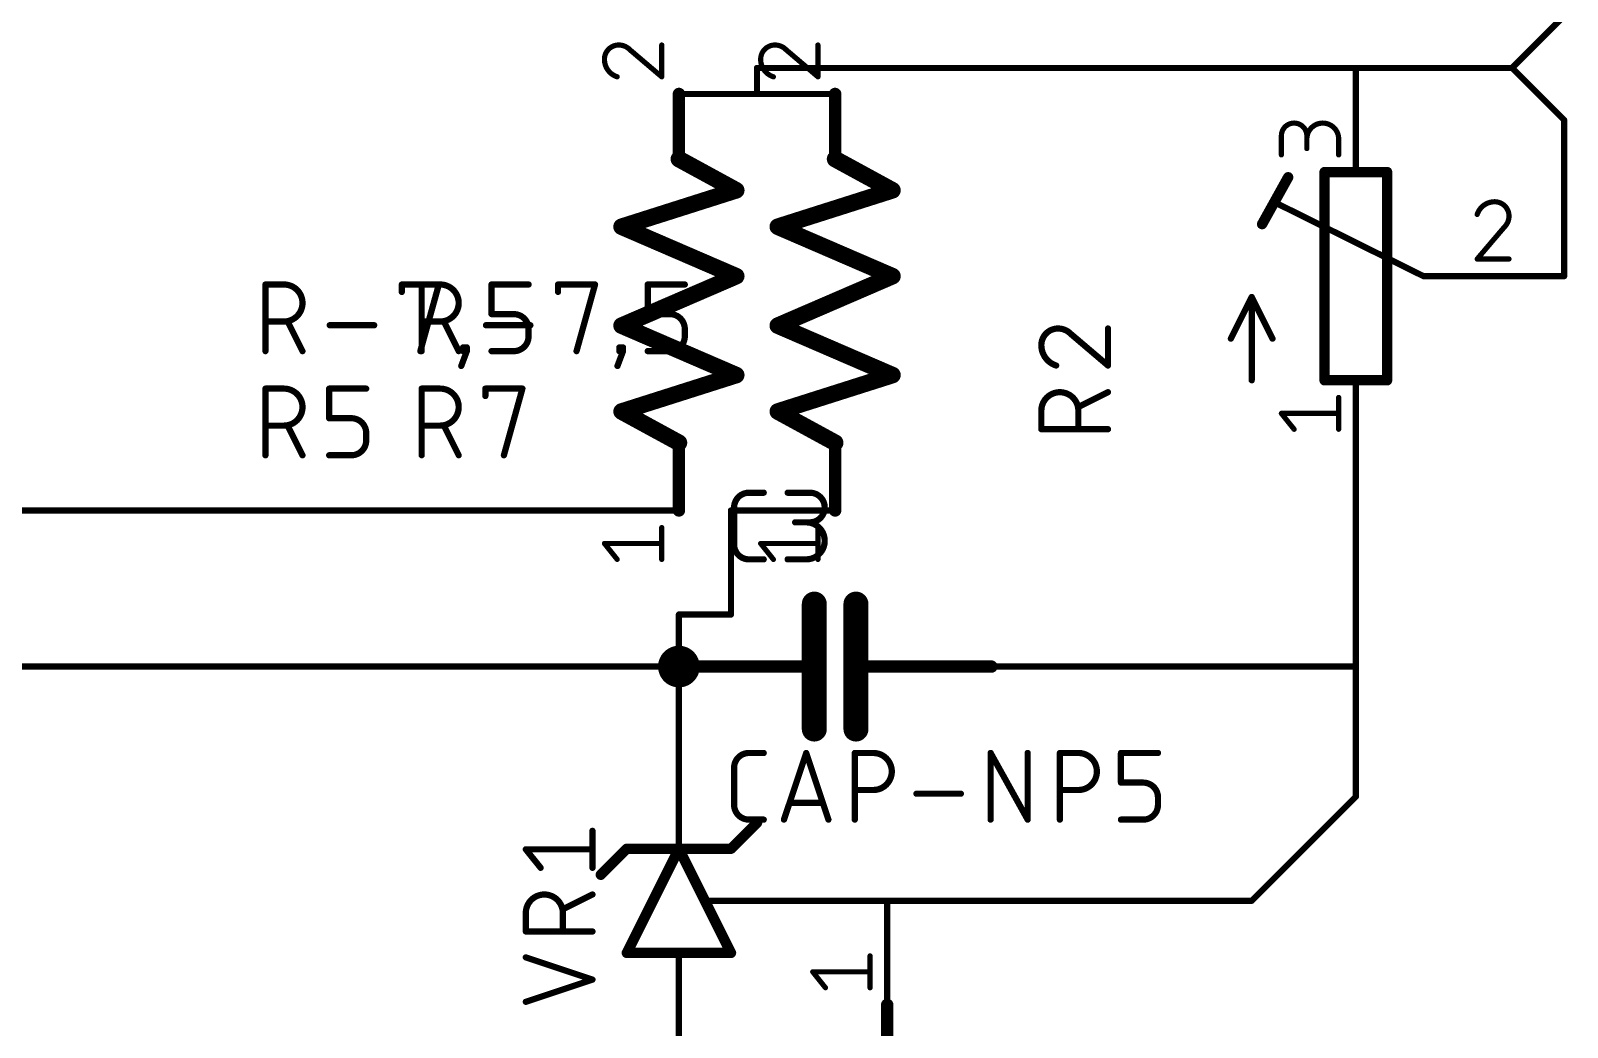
# Model space of a CAD drawing. Extents: x -177 to 163, y -159 to 163.
# Drawn here: x -70.42 to -32.94, y -38.01 to -13.7 of the extents above; entities that cross this region are included whole.
import ezdxf

# ---------------------------------------------------------------- set-up
doc = ezdxf.new("R2010")
doc.units = 0
for name, color, linetype in [('91', 122, 'CONTINUOUS'), ('94', 12, 'CONTINUOUS'), ('95', 251, 'CONTINUOUS'), ('96', 251, 'CONTINUOUS')]:
    doc.layers.add(name, color=color, linetype=linetype)

msp = doc.modelspace()

# ---------------------------------------------------------------- linework, layer by layer
at = {"layer": '91', "const_width": 0.1524}
for points in [[(-34.29, -14.605), (-33.02, -13.335)], [(-52.705, -15.24), (-52.705, -14.605)], [(-52.705, -14.605), (-38.1, -14.605)], [(-38.1, -14.605), (-34.29, -14.605)], [(-34.29, -14.605), (-33.02, -15.875)], [(-54.61, -15.24), (-52.705, -15.24)], [(-50.8, -15.24), (-52.705, -15.24)], [(-33.02, -15.875), (-33.02, -19.685)], [(-38.1, -29.21), (-38.1, -24.765)], [(-76.835, -25.4), (-54.61, -25.4)], [(-50.8, -25.4), (-53.34, -25.4)], [(-53.34, -25.4), (-53.34, -27.94)], [(-53.34, -27.94), (-54.61, -27.94)], [(-54.61, -27.94), (-54.61, -29.21)], [(-76.835, -29.21), (-54.61, -29.21)], [(-54.61, -29.21), (-54.61, -29.845)], [(-46.99, -29.21), (-38.1, -29.21)], [(-38.1, -32.385), (-38.1, -29.21)], [(-40.64, -34.925), (-38.1, -32.385)], [(-49.53, -37.465), (-49.53, -34.925)], [(-49.53, -34.925), (-40.64, -34.925)]]:
    msp.add_lwpolyline(points, dxfattribs=at)
at = {"layer": '91'}
for points, const_width in [([(-52.6669, -14.605, 1), (-52.7431, -14.605)], 0.0762), ([(-52.705, -14.5669, 1), (-52.705, -14.6431)], 0.0762), ([(-38.1, -14.5669, 1), (-38.1, -14.6431)], 0.0762), ([(-38.1, -14.6431, 1), (-38.1, -14.5669)], 0.0762), ([(-34.2631, -14.5781, 1), (-34.3169, -14.6319)], 0.0762), ([(-34.3169, -14.5781, 1), (-34.2631, -14.6319)], 0.0762), ([(-34.29, -14.6431, 1), (-34.29, -14.5669)], 0.0762), ([(-54.61, -15.2019, 1), (-54.61, -15.2781)], 0.0762), ([(-52.705, -15.2019, 1), (-52.705, -15.2781)], 0.0762), ([(-52.7431, -15.24, 1), (-52.6669, -15.24)], 0.0762), ([(-52.705, -15.2781, 1), (-52.705, -15.2019)], 0.0762), ([(-50.8, -15.2781, 1), (-50.8, -15.2019)], 0.0762), ([(-32.9819, -15.875, 1), (-33.0581, -15.875)], 0.0762), ([(-33.0469, -15.9019, 1), (-32.9931, -15.8481)], 0.0762), ([(-33.0581, -19.685, 1), (-32.9819, -19.685)], 0.0762), ([(-38.0619, -24.765, 1), (-38.1381, -24.765)], 0.0762), ([(-54.61, -25.4381, 1), (-54.61, -25.3619)], 0.0762), ([(-53.34, -25.3619, 1), (-53.34, -25.4381)], 0.0762), ([(-53.3019, -25.4, 1), (-53.3781, -25.4)], 0.0762), ([(-50.8, -25.4381, 1), (-50.8, -25.3619)], 0.0762), ([(-54.61, -27.9019, 1), (-54.61, -27.9781)], 0.0762), ([(-54.5719, -27.94, 1), (-54.6481, -27.94)], 0.0762), ([(-53.3781, -27.94, 1), (-53.3019, -27.94)], 0.0762), ([(-53.34, -27.9781, 1), (-53.34, -27.9019)], 0.0762), ([(-54.61, -29.464, 1), (-54.61, -28.956, 1), (-54.61, -29.464)], 0.508), ([(-54.5719, -29.21, 1), (-54.6481, -29.21)], 0.0762), ([(-54.6481, -29.21, 1), (-54.5719, -29.21)], 0.0762), ([(-54.61, -29.2481, 1), (-54.61, -29.1719)], 0.0762), ([(-46.99, -29.1719, 1), (-46.99, -29.2481)], 0.0762), ([(-38.0619, -29.21, 1), (-38.1381, -29.21)], 0.0762), ([(-38.1381, -29.21, 1), (-38.0619, -29.21)], 0.0762), ([(-38.1, -29.2481, 1), (-38.1, -29.1719)], 0.0762), ([(-54.6481, -29.845, 1), (-54.5719, -29.845)], 0.0762), ([(-38.1381, -32.385, 1), (-38.0619, -32.385)], 0.0762), ([(-38.0731, -32.4119, 1), (-38.1269, -32.3581)], 0.0762), ([(-49.4919, -34.925, 1), (-49.5681, -34.925)], 0.0762), ([(-49.53, -34.8869, 1), (-49.53, -34.9631)], 0.0762), ([(-40.64, -34.9631, 1), (-40.64, -34.8869)], 0.0762), ([(-40.6669, -34.8981, 1), (-40.6131, -34.9519)], 0.0762), ([(-49.5681, -37.465, 1), (-49.4919, -37.465)], 0.0762)]:
    msp.add_lwpolyline(points, format="xyb", dxfattribs=dict(at, const_width=const_width))
at = {"layer": '94'}
for points, const_width in [([(-38.1, -17.145), (-38.1, -14.605)], 0.1524), ([(-38.1, -14.605), (-38.1, -17.145)], 0.1524), ([(-54.61, -15.24), (-54.61, -16.8275)], 0.3048), ([(-50.8, -15.24), (-50.8, -16.8275)], 0.3048), ([(-54.61, -16.8275), (-53.213, -17.5895)], 0.4064), ([(-50.8, -16.8275), (-49.403, -17.5895)], 0.4064), ([(-40.386, -18.415), (-39.751, -17.272)], 0.254), ([(-38.862, -17.145), (-38.862, -22.225)], 0.254), ([(-38.1, -17.145), (-38.862, -17.145)], 0.254), ([(-37.338, -17.145), (-38.1, -17.145)], 0.254), ([(-37.338, -22.225), (-37.338, -17.145)], 0.254), ([(-53.213, -17.5895), (-56.007, -18.4785)], 0.4064), ([(-49.403, -17.5895), (-52.197, -18.4785)], 0.4064), ([(-36.449, -19.685), (-39.9796, -17.9324)], 0.1524), ([(-56.007, -18.4785), (-53.213, -19.685)], 0.4064), ([(-52.197, -18.4785), (-49.403, -19.685)], 0.4064), ([(-53.213, -19.685), (-56.007, -20.8915)], 0.4064), ([(-49.403, -19.685), (-52.197, -20.8915)], 0.4064), ([(-35.56, -19.685), (-36.449, -19.685)], 0.1524), ([(-33.02, -19.685), (-35.56, -19.685)], 0.1524), ([(-40.64, -20.193), (-41.148, -21.209)], 0.1524), ([(-40.64, -22.225), (-40.64, -20.193)], 0.1524), ([(-40.64, -20.193), (-40.132, -21.209)], 0.1524), ([(-56.007, -20.8915), (-53.213, -22.098)], 0.4064), ([(-52.197, -20.8915), (-49.403, -22.098)], 0.4064), ([(-53.213, -22.098), (-56.007, -22.987)], 0.4064), ([(-49.403, -22.098), (-52.197, -22.987)], 0.4064), ([(-38.862, -22.225), (-37.338, -22.225)], 0.254), ([(-38.1, -24.765), (-38.1, -22.225)], 0.1524), ([(-56.007, -22.987), (-54.61, -23.749)], 0.4064), ([(-52.197, -22.987), (-50.8, -23.749)], 0.4064), ([(-54.61, -25.4), (-54.61, -23.8125)], 0.3048), ([(-54.61, -23.749), (-54.61, -23.8125)], 0.1524), ([(-50.8, -25.4), (-50.8, -23.8125)], 0.3048), ([(-50.8, -23.749), (-50.8, -23.8125)], 0.1524), ([(-51.308, -27.686), (-51.308, -29.21)], 0.6096), ([(-50.292, -27.686), (-50.292, -29.21)], 0.6096), ([(-52.097, -29.21), (-54.61, -29.21)], 0.3048), ([(-54.61, -29.21), (-52.07, -29.21)], 0.1524), ([(-52.07, -29.21), (-52.097, -29.21)], 0.3048), ([(-52.097, -29.21), (-51.3287, -29.21)], 0.3048), ([(-52.07, -29.21), (-51.3287, -29.21)], 0.1524), ([(-51.308, -29.21), (-51.308, -30.734)], 0.6096), ([(-51.3287, -29.21), (-51.308, -29.21)], 0.1524), ([(-50.292, -29.21), (-50.292, -30.734)], 0.6096), ([(-49.4764, -29.21), (-50.2685, -29.21)], 0.3048), ([(-50.292, -29.21), (-50.2685, -29.21)], 0.1524), ([(-50.2685, -29.21), (-49.53, -29.21)], 0.1524), ([(-49.53, -29.21), (-49.4764, -29.21)], 0.3048), ([(-49.4764, -29.21), (-46.99, -29.21)], 0.3048), ([(-46.99, -29.21), (-49.53, -29.21)], 0.1524), ([(-54.61, -29.845), (-54.61, -32.385)], 0.1524), ([(-54.61, -33.655), (-54.61, -32.385)], 0.1524), ([(-53.34, -33.655), (-52.705, -33.02)], 0.254), ([(-55.88, -33.655), (-56.515, -34.29)], 0.254), ([(-55.88, -36.195), (-54.61, -33.655)], 0.254), ([(-54.61, -33.655), (-55.88, -33.655)], 0.254), ([(-54.61, -33.655), (-53.975, -34.925)], 0.254), ([(-53.34, -33.655), (-54.61, -33.655)], 0.254), ([(-53.975, -34.925), (-53.34, -36.195)], 0.254), ([(-52.07, -34.925), (-53.975, -34.925)], 0.1524), ([(-49.53, -34.925), (-52.07, -34.925)], 0.1524), ([(-54.61, -36.195), (-55.88, -36.195)], 0.254), ([(-53.34, -36.195), (-54.61, -36.195)], 0.254), ([(-54.61, -37.465), (-54.61, -36.195)], 0.1524), ([(-54.61, -40.005), (-54.61, -37.465)], 0.1524), ([(-49.53, -37.465), (-49.53, -39.0525)], 0.3048)]:
    msp.add_lwpolyline(points, dxfattribs=dict(at, const_width=const_width))
for points, const_width in [([(-38.0619, -14.605, 1), (-38.1381, -14.605)], 0.0762), ([(-38.0619, -14.605, 1), (-38.1381, -14.605)], 0.0762), ([(-54.5338, -15.24, 1), (-54.6862, -15.24)], 0.1524), ([(-50.7238, -15.24, 1), (-50.8762, -15.24)], 0.1524), ([(-54.5613, -16.7383, 1), (-54.6587, -16.9167)], 0.2032), ([(-54.6862, -16.8275, 1), (-54.5338, -16.8275)], 0.1524), ([(-50.7513, -16.7383, 1), (-50.8487, -16.9167)], 0.2032), ([(-50.8762, -16.8275, 1), (-50.7238, -16.8275)], 0.1524), ([(-39.6955, -17.3028, 1), (-39.8065, -17.2412)], 0.127), ([(-38.7985, -17.145, 1), (-38.9255, -17.145)], 0.127), ([(-38.862, -17.0815, 1), (-38.862, -17.2085)], 0.127), ([(-38.1, -17.0815, 1), (-38.1, -17.2085)], 0.127), ([(-38.1381, -17.145, 1), (-38.0619, -17.145)], 0.0762), ([(-38.1381, -17.145, 1), (-38.0619, -17.145)], 0.0762), ([(-38.1, -17.2085, 1), (-38.1, -17.0815)], 0.127), ([(-37.2745, -17.145, 1), (-37.4015, -17.145)], 0.127), ([(-37.338, -17.2085, 1), (-37.338, -17.0815)], 0.127), ([(-53.2617, -17.6787, 1), (-53.1643, -17.5003)], 0.2032), ([(-53.1822, -17.6863, 1), (-53.2438, -17.4927)], 0.2032), ([(-49.4517, -17.6787, 1), (-49.3543, -17.5003)], 0.2032), ([(-49.3722, -17.6863, 1), (-49.4338, -17.4927)], 0.2032), ([(-39.9627, -17.8983, 1), (-39.9965, -17.9665)], 0.0762), ([(-55.9667, -18.3852, 1), (-56.0473, -18.5718)], 0.2032), ([(-56.0378, -18.3817, 1), (-55.9762, -18.5753)], 0.2032), ([(-52.1567, -18.3852, 1), (-52.2373, -18.5718)], 0.2032), ([(-52.2278, -18.3817, 1), (-52.1662, -18.5753)], 0.2032), ([(-40.4415, -18.3842, 1), (-40.3305, -18.4458)], 0.127), ([(-53.1727, -19.7783, 1), (-53.2533, -19.5917)], 0.2032), ([(-49.3627, -19.7783, 1), (-49.4433, -19.5917)], 0.2032), ([(-53.2533, -19.7783, 1), (-53.1727, -19.5917)], 0.2032), ([(-49.4433, -19.7783, 1), (-49.3627, -19.5917)], 0.2032), ([(-36.449, -19.6469, 1), (-36.449, -19.7231)], 0.0762), ([(-36.4659, -19.7191, 1), (-36.4321, -19.6509)], 0.0762), ([(-35.56, -19.6469, 1), (-35.56, -19.7231)], 0.0762), ([(-35.56, -19.7231, 1), (-35.56, -19.6469)], 0.0762), ([(-33.02, -19.7231, 1), (-33.02, -19.6469)], 0.0762), ([(-40.6019, -20.193, 1), (-40.6781, -20.193)], 0.0762), ([(-40.6059, -20.176, 1), (-40.6741, -20.21)], 0.0762), ([(-40.6059, -20.21, 1), (-40.6741, -20.176)], 0.0762), ([(-55.9667, -20.7982, 1), (-56.0473, -20.9848)], 0.2032), ([(-56.0473, -20.7982, 1), (-55.9667, -20.9848)], 0.2032), ([(-52.1567, -20.7982, 1), (-52.2373, -20.9848)], 0.2032), ([(-52.2373, -20.7982, 1), (-52.1567, -20.9848)], 0.2032), ([(-41.1821, -21.192, 1), (-41.1139, -21.226)], 0.0762), ([(-40.1661, -21.226, 1), (-40.0979, -21.192)], 0.0762), ([(-53.2533, -22.1913, 1), (-53.1727, -22.0047)], 0.2032), ([(-53.1822, -22.1948, 1), (-53.2438, -22.0012)], 0.2032), ([(-49.4433, -22.1913, 1), (-49.3627, -22.0047)], 0.2032), ([(-49.3722, -22.1948, 1), (-49.4338, -22.0012)], 0.2032), ([(-38.862, -22.1615, 1), (-38.862, -22.2885)], 0.127), ([(-37.338, -22.2885, 1), (-37.338, -22.1615)], 0.127), ([(-40.6781, -22.225, 1), (-40.6019, -22.225)], 0.0762), ([(-38.9255, -22.225, 1), (-38.7985, -22.225)], 0.127), ([(-38.0619, -22.225, 1), (-38.1381, -22.225)], 0.0762), ([(-37.4015, -22.225, 1), (-37.2745, -22.225)], 0.127), ([(-55.9583, -22.8978, 1), (-56.0557, -23.0762)], 0.2032), ([(-56.0378, -22.8902, 1), (-55.9762, -23.0838)], 0.2032), ([(-52.1483, -22.8978, 1), (-52.2457, -23.0762)], 0.2032), ([(-52.2278, -22.8902, 1), (-52.1662, -23.0838)], 0.2032), ([(-54.6587, -23.8382, 1), (-54.5613, -23.6598)], 0.2032), ([(-50.8487, -23.8382, 1), (-50.7513, -23.6598)], 0.2032), ([(-54.5338, -23.8125, 1), (-54.6862, -23.8125)], 0.1524), ([(-54.5719, -23.749, 1), (-54.6481, -23.749)], 0.0762), ([(-54.6481, -23.8125, 1), (-54.5719, -23.8125)], 0.0762), ([(-50.7238, -23.8125, 1), (-50.8762, -23.8125)], 0.1524), ([(-50.7619, -23.749, 1), (-50.8381, -23.749)], 0.0762), ([(-50.8381, -23.8125, 1), (-50.7619, -23.8125)], 0.0762), ([(-38.1381, -24.765, 1), (-38.0619, -24.765)], 0.0762), ([(-54.6862, -25.4, 1), (-54.5338, -25.4)], 0.1524), ([(-50.8762, -25.4, 1), (-50.7238, -25.4)], 0.1524), ([(-51.1556, -27.686, 1), (-51.4604, -27.686)], 0.3048), ([(-50.1396, -27.686, 1), (-50.4444, -27.686)], 0.3048), ([(-54.61, -29.1338, 1), (-54.61, -29.2862)], 0.1524), ([(-54.61, -29.1719, 1), (-54.61, -29.2481)], 0.0762), ([(-52.097, -29.1338, 1), (-52.097, -29.2862)], 0.1524), ([(-52.097, -29.1338, 1), (-52.097, -29.2862)], 0.1524), ([(-52.097, -29.2862, 1), (-52.097, -29.1338)], 0.1524), ([(-52.07, -29.2862, 1), (-52.07, -29.1338)], 0.1524), ([(-52.07, -29.1719, 1), (-52.07, -29.2481)], 0.0762), ([(-52.07, -29.2481, 1), (-52.07, -29.1719)], 0.0762), ([(-51.1556, -29.21, 1), (-51.4604, -29.21)], 0.3048), ([(-51.4604, -29.21, 1), (-51.1556, -29.21)], 0.3048), ([(-51.3287, -29.2862, 1), (-51.3287, -29.1338)], 0.1524), ([(-51.3287, -29.1719, 1), (-51.3287, -29.2481)], 0.0762), ([(-51.3287, -29.2481, 1), (-51.3287, -29.1719)], 0.0762), ([(-51.308, -29.2481, 1), (-51.308, -29.1719)], 0.0762), ([(-50.1396, -29.21, 1), (-50.4444, -29.21)], 0.3048), ([(-50.4444, -29.21, 1), (-50.1396, -29.21)], 0.3048), ([(-50.2685, -29.1338, 1), (-50.2685, -29.2862)], 0.1524), ([(-50.292, -29.1719, 1), (-50.292, -29.2481)], 0.0762), ([(-50.2685, -29.1719, 1), (-50.2685, -29.2481)], 0.0762), ([(-50.2685, -29.2481, 1), (-50.2685, -29.1719)], 0.0762), ([(-49.53, -29.1338, 1), (-49.53, -29.2862)], 0.1524), ([(-49.4764, -29.1338, 1), (-49.4764, -29.2862)], 0.1524), ([(-49.53, -29.1719, 1), (-49.53, -29.2481)], 0.0762), ([(-49.53, -29.2481, 1), (-49.53, -29.1719)], 0.0762), ([(-49.4764, -29.2862, 1), (-49.4764, -29.1338)], 0.1524), ([(-49.4764, -29.2862, 1), (-49.4764, -29.1338)], 0.1524), ([(-46.99, -29.2862, 1), (-46.99, -29.1338)], 0.1524), ([(-46.99, -29.2481, 1), (-46.99, -29.1719)], 0.0762), ([(-54.5719, -29.845, 1), (-54.6481, -29.845)], 0.0762), ([(-51.4604, -30.734, 1), (-51.1556, -30.734)], 0.3048), ([(-50.4444, -30.734, 1), (-50.1396, -30.734)], 0.3048), ([(-54.5719, -32.385, 1), (-54.6481, -32.385)], 0.0762), ([(-54.6481, -32.385, 1), (-54.5719, -32.385)], 0.0762), ([(-52.6601, -33.0649, 1), (-52.7499, -32.9751)], 0.127), ([(-55.88, -33.5915, 1), (-55.88, -33.7185)], 0.127), ([(-55.8351, -33.6999, 1), (-55.9249, -33.6101)], 0.127), ([(-54.5532, -33.6266, 1), (-54.6668, -33.6834)], 0.127), ([(-54.61, -33.5915, 1), (-54.61, -33.7185)], 0.127), ([(-54.5532, -33.6834, 1), (-54.6668, -33.6266)], 0.127), ([(-54.6481, -33.655, 1), (-54.5719, -33.655)], 0.0762), ([(-54.61, -33.7185, 1), (-54.61, -33.5915)], 0.127), ([(-53.3849, -33.6101, 1), (-53.2951, -33.6999)], 0.127), ([(-53.34, -33.7185, 1), (-53.34, -33.5915)], 0.127), ([(-56.5599, -34.2451, 1), (-56.4701, -34.3349)], 0.127), ([(-53.9182, -34.8966, 1), (-54.0318, -34.9534)], 0.127), ([(-54.0318, -34.9534, 1), (-53.9182, -34.8966)], 0.127), ([(-53.975, -34.8869, 1), (-53.975, -34.9631)], 0.0762), ([(-52.07, -34.8869, 1), (-52.07, -34.9631)], 0.0762), ([(-52.07, -34.9631, 1), (-52.07, -34.8869)], 0.0762), ([(-49.53, -34.9631, 1), (-49.53, -34.8869)], 0.0762), ([(-55.88, -36.1315, 1), (-55.88, -36.2585)], 0.127), ([(-55.9368, -36.1666, 1), (-55.8232, -36.2234)], 0.127), ([(-54.61, -36.1315, 1), (-54.61, -36.2585)], 0.127), ([(-54.5719, -36.195, 1), (-54.6481, -36.195)], 0.0762), ([(-54.61, -36.2585, 1), (-54.61, -36.1315)], 0.127), ([(-53.3968, -36.2234, 1), (-53.2832, -36.1666)], 0.127), ([(-53.34, -36.2585, 1), (-53.34, -36.1315)], 0.127), ([(-54.5719, -37.465, 1), (-54.6481, -37.465)], 0.0762), ([(-54.6481, -37.465, 1), (-54.5719, -37.465)], 0.0762), ([(-49.4538, -37.465, 1), (-49.6062, -37.465)], 0.1524)]:
    msp.add_lwpolyline(points, format="xyb", dxfattribs=dict(at, const_width=const_width))
at = {"layer": '95'}
for points, const_width in [([(-56.0769, -14.0448, 0.4142), (-56.4261, -14.394)], 0.127), ([(-56.0768, -14.013, 1), (-56.0769, -14.0765)], 0.0635), ([(-55.8052, -14.1612, 0.2053), (-56.0769, -14.0448)], 0.127), ([(-56.0769, -14.0765, 1), (-56.0769, -14.013)], 0.0635), ([(-55.7846, -14.137, 1), (-55.8258, -14.1854)], 0.0635), ([(-55.8282, -14.1831, 1), (-55.7822, -14.1393)], 0.0635), ([(-54.9973, -14.0448, 1), (-55.0609, -14.0448)], 0.0635), ([(-52.2669, -14.0448, 0.4142), (-52.6161, -14.394)], 0.127), ([(-52.2668, -14.013, 1), (-52.2669, -14.0765)], 0.0635), ([(-51.9952, -14.1612, 0.2053), (-52.2669, -14.0448)], 0.127), ([(-52.2669, -14.0765, 1), (-52.2669, -14.013)], 0.0635), ([(-51.9746, -14.137, 1), (-52.0158, -14.1854)], 0.0635), ([(-52.0182, -14.1831, 1), (-51.9722, -14.1393)], 0.0635), ([(-51.1874, -14.0448, 1), (-51.2509, -14.0448)], 0.0635), ([(-56.4579, -14.394, 1), (-56.3944, -14.394)], 0.0635), ([(-56.4261, -14.394, 0.3252), (-56.1157, -14.8209)], 0.127), ([(-56.3944, -14.394, 1), (-56.4578, -14.394)], 0.0635), ([(-52.6479, -14.394, 1), (-52.5844, -14.394)], 0.0635), ([(-52.6161, -14.394, 0.3252), (-52.3057, -14.8209)], 0.127), ([(-52.5844, -14.394, 1), (-52.6478, -14.394)], 0.0635), ([(-56.1254, -14.8511, 1), (-56.1059, -14.7907)], 0.0635), ([(-55.0609, -14.8209, 1), (-54.9973, -14.8209)], 0.0635), ([(-55.0497, -14.8451, 1), (-55.0085, -14.7967)], 0.0635), ([(-52.3154, -14.8511, 1), (-52.2959, -14.7907)], 0.0635), ([(-51.2509, -14.8209, 1), (-51.1874, -14.8209)], 0.0635), ([(-51.2397, -14.8451, 1), (-51.1985, -14.7967)], 0.0635), ([(-39.2952, -16.2602, 1), (-39.9161, -16.2602)], 0.127), ([(-38.5191, -16.3378, 1), (-39.2952, -16.3378)], 0.127), ([(-39.8843, -16.2602, 1), (-39.9479, -16.2602)], 0.0635), ([(-39.9479, -16.2602, 1), (-39.8843, -16.2602)], 0.0635), ([(-39.2635, -16.2602, 1), (-39.327, -16.2602)], 0.0635), ([(-39.327, -16.2602, 1), (-39.2635, -16.2602)], 0.0635), ([(-39.327, -16.3378, 1), (-39.2635, -16.3378)], 0.0635), ([(-38.4873, -16.3378, 1), (-38.5509, -16.3378)], 0.0635), ([(-38.5509, -16.3378, 1), (-38.4873, -16.3378)], 0.0635), ([(-39.9479, -16.7259, 1), (-39.8843, -16.7259)], 0.0635), ([(-39.327, -16.5707, 1), (-39.2635, -16.5707)], 0.0635), ([(-38.5509, -16.7259, 1), (-38.4873, -16.7259)], 0.0635), ([(-34.714, -17.8689, 0.3252), (-35.1409, -18.1793)], 0.127), ([(-34.3648, -18.2182, 0.4142), (-34.714, -17.8689)], 0.127), ([(-34.714, -17.8372, 1), (-34.714, -17.9006)], 0.0635), ([(-34.714, -17.9006, 1), (-34.714, -17.8372)], 0.0635), ([(-35.1711, -18.1696, 1), (-35.1107, -18.1891)], 0.0635), ([(-34.4812, -18.4898, 0.2053), (-34.3648, -18.2182)], 0.127), ([(-34.333, -18.2181, 1), (-34.3965, -18.2182)], 0.0635), ([(-34.3965, -18.2182, 1), (-34.333, -18.2182)], 0.0635), ([(-34.5031, -18.4668, 1), (-34.4593, -18.5128)], 0.0635), ([(-34.457, -18.5104, 1), (-34.5054, -18.4692)], 0.0635), ([(-35.1409, -19.2342, 1), (-35.1409, -19.2977)], 0.0635), ([(-35.1651, -19.2453, 1), (-35.1167, -19.2865)], 0.0635), ([(-34.3648, -19.2977, 1), (-34.3648, -19.2342)], 0.0635), ([(-45.3644, -20.9617, 0.4142), (-45.7708, -21.3681)], 0.1524), ([(-45.0483, -21.0972, 0.2053), (-45.3644, -20.9617)], 0.1524), ([(-45.3644, -20.9236, 1), (-45.3644, -20.9998)], 0.0762), ([(-45.3644, -20.9998, 1), (-45.3644, -20.9236)], 0.0762), ([(-44.1071, -20.9617, 1), (-44.1833, -20.9617)], 0.0762), ([(-45.7708, -21.3681, 0.3252), (-45.4096, -21.8648)], 0.1524), ([(-45.7327, -21.3681, 1), (-45.8089, -21.3681)], 0.0762), ([(-45.8089, -21.3681, 1), (-45.7327, -21.3681)], 0.0762), ([(-45.0236, -21.0682, 1), (-45.073, -21.1262)], 0.0762), ([(-45.0759, -21.1235, 1), (-45.0207, -21.0709)], 0.0762), ([(-45.4213, -21.9011, 1), (-45.3978, -21.8286)], 0.0762), ([(-44.1833, -21.8648, 1), (-44.1071, -21.8648)], 0.0762), ([(-44.1699, -21.8939, 1), (-44.1205, -21.8358)], 0.0762), ([(-64.6557, -22.4282, 1), (-64.7319, -22.4282)], 0.0762), ([(-64.6938, -22.3901, 1), (-64.6938, -22.4663)], 0.0762), ([(-64.2422, -23.3313, 1), (-64.2422, -22.4282)], 0.1524), ([(-64.2422, -22.3901, 1), (-64.2422, -22.4663)], 0.0762), ([(-64.2422, -22.4663, 1), (-64.2422, -22.3901)], 0.0762), ([(-63.1017, -22.4282, 1), (-63.1779, -22.4282)], 0.0762), ([(-63.1398, -22.3901, 1), (-63.1398, -22.4663)], 0.0762), ([(-62.2367, -22.4663, 1), (-62.2367, -22.3901)], 0.0762), ([(-60.8457, -22.4282, 1), (-60.9219, -22.4282)], 0.0762), ([(-60.8838, -22.3901, 1), (-60.8838, -22.4663)], 0.0762), ([(-60.4322, -23.3313, 1), (-60.4322, -22.4282)], 0.1524), ([(-60.4322, -22.3901, 1), (-60.4322, -22.4663)], 0.0762), ([(-60.4322, -22.4663, 1), (-60.4322, -22.3901)], 0.0762), ([(-59.2917, -22.4282, 1), (-59.3679, -22.4282)], 0.0762), ([(-59.3298, -22.3901, 1), (-59.3298, -22.4663)], 0.0762), ([(-58.39, -22.4384, 1), (-58.4634, -22.418)], 0.0762), ([(-58.4267, -22.4663, 1), (-58.4267, -22.3901)], 0.0762), ([(-44.8677, -22.9672, 1), (-45.7708, -22.9672)], 0.1524), ([(-44.1282, -22.5498, 1), (-44.1622, -22.4816)], 0.0762), ([(-59.3679, -22.6088, 1), (-59.2917, -22.6088)], 0.0762), ([(-44.8847, -22.8429, 1), (-44.8506, -22.911)], 0.0762), ([(-38.4873, -22.6441, 1), (-38.5509, -22.6441)], 0.0635), ([(-63.1398, -23.1126, 1), (-63.1398, -23.1888)], 0.0762), ([(-63.1779, -23.1507, 1), (-63.1017, -23.1507)], 0.0762), ([(-62.2367, -23.5119, 0.4142), (-62.598, -23.1507)], 0.1524), ([(-62.598, -23.1126, 1), (-62.598, -23.1888)], 0.0762), ([(-62.598, -23.1888, 1), (-62.598, -23.1126)], 0.0762), ([(-45.7327, -22.9672, 1), (-45.8089, -22.9672)], 0.0762), ([(-45.8089, -22.9672, 1), (-45.7327, -22.9672)], 0.0762), ([(-44.8296, -22.9672, 1), (-44.9058, -22.9672)], 0.0762), ([(-44.9058, -22.9672, 1), (-44.8296, -22.9672)], 0.0762), ([(-39.8913, -23.0123, 1), (-39.9409, -23.052)], 0.0635), ([(-39.9161, -23.0004, 1), (-39.9161, -23.0639)], 0.0635), ([(-38.5191, -23.0639, 1), (-38.5191, -23.0004)], 0.0635), ([(-64.6938, -23.2932, 1), (-64.6938, -23.3694)], 0.0762), ([(-64.2422, -23.2932, 1), (-64.2422, -23.3694)], 0.0762), ([(-64.2422, -23.3694, 1), (-64.2422, -23.2932)], 0.0762), ([(-64.1179, -23.3143, 1), (-64.186, -23.3484)], 0.0762), ([(-62.1986, -23.5119, 1), (-62.2748, -23.5119)], 0.0762), ([(-62.2748, -23.5119, 1), (-62.1986, -23.5119)], 0.0762), ([(-60.8838, -23.2932, 1), (-60.8838, -23.3694)], 0.0762), ([(-60.4322, -23.2932, 1), (-60.4322, -23.3694)], 0.0762), ([(-60.4322, -23.3694, 1), (-60.4322, -23.2932)], 0.0762), ([(-60.3079, -23.3143, 1), (-60.376, -23.3484)], 0.0762), ([(-45.7708, -23.3807, 1), (-45.7708, -23.4569)], 0.0762), ([(-45.8089, -23.4188, 1), (-45.7327, -23.4188)], 0.0762), ([(-44.9058, -23.4188, 1), (-44.8296, -23.4188)], 0.0762), ([(-44.1452, -23.4569, 1), (-44.1452, -23.3807)], 0.0762), ([(-39.6304, -23.44, 1), (-39.5809, -23.4004)], 0.0635), ([(-38.5509, -23.4202, 1), (-38.4873, -23.4202)], 0.0635), ([(-63.1398, -24.0157, 1), (-63.1398, -24.0919)], 0.0762), ([(-62.598, -24.0538, 0.4142), (-62.2367, -23.6926)], 0.1524), ([(-62.598, -24.0157, 1), (-62.598, -24.0919)], 0.0762), ([(-62.598, -24.0919, 1), (-62.598, -24.0157)], 0.0762), ([(-62.1986, -23.6926, 1), (-62.2748, -23.6926)], 0.0762), ([(-62.2748, -23.6926, 1), (-62.1986, -23.6926)], 0.0762), ([(-64.7319, -24.0538, 1), (-64.6557, -24.0538)], 0.0762), ([(-63.8248, -24.0708, 1), (-63.7566, -24.0368)], 0.0762), ([(-60.9219, -24.0538, 1), (-60.8457, -24.0538)], 0.0762), ([(-60.0148, -24.0708, 1), (-59.9466, -24.0368)], 0.0762), ([(-58.915, -24.0436, 1), (-58.8416, -24.064)], 0.0762), ([(-52.9026, -24.9682, 0.4142), (-53.2638, -25.3294)], 0.1524), ([(-52.9026, -24.9301, 1), (-52.9026, -25.0063)], 0.0762), ([(-52.9026, -25.0063, 1), (-52.9026, -24.9301)], 0.0762), ([(-52.5413, -25.0063, 1), (-52.5413, -24.9301)], 0.0762), ([(-51.9573, -24.9301, 1), (-51.9573, -25.0063)], 0.0762), ([(-51.4154, -25.6907, 1), (-51.4154, -24.9682)], 0.1524), ([(-51.4154, -24.9301, 1), (-51.4154, -25.0063)], 0.0762), ([(-51.4154, -25.0063, 1), (-51.4154, -24.9301)], 0.0762), ([(-53.2257, -25.3294, 1), (-53.3019, -25.3294)], 0.0762), ([(-53.3019, -25.3294, 1), (-53.2257, -25.3294)], 0.0762), ([(-54.9973, -25.8191, 1), (-55.0609, -25.8191)], 0.0635), ([(-51.7766, -25.6526, 1), (-51.7766, -25.7288)], 0.0762), ([(-51.5057, -26.5938, 1), (-51.5057, -25.6907)], 0.1524), ([(-51.5057, -25.6526, 1), (-51.5057, -25.7288)], 0.0762), ([(-51.4154, -25.6526, 1), (-51.4154, -25.7288)], 0.0762), ([(-51.4154, -25.7288, 1), (-51.4154, -25.6526)], 0.0762), ([(-51.1874, -25.8191, 1), (-51.2509, -25.8191)], 0.0635), ([(-56.4013, -26.1873, 1), (-56.4509, -26.227)], 0.0635), ([(-56.4261, -26.1754, 1), (-56.4261, -26.2389)], 0.0635), ([(-55.0291, -26.2389, 1), (-55.0291, -26.1754)], 0.0635), ([(-53.2638, -26.2326, 0.4142), (-52.9026, -26.5938)], 0.1524), ([(-53.2257, -26.2326, 1), (-53.3019, -26.2326)], 0.0762), ([(-53.3019, -26.2326, 1), (-53.2257, -26.2326)], 0.0762), ([(-52.5913, -26.1873, 1), (-52.6409, -26.227)], 0.0635), ([(-52.6161, -26.1754, 1), (-52.6161, -26.2389)], 0.0635), ([(-51.2191, -26.2389, 1), (-51.2191, -26.1754)], 0.0635), ([(-56.1404, -26.615, 1), (-56.0909, -26.5754)], 0.0635), ([(-55.0609, -26.5952, 1), (-54.9973, -26.5952)], 0.0635), ([(-52.9026, -26.5557, 1), (-52.9026, -26.6319)], 0.0762), ([(-52.9026, -26.6319, 1), (-52.9026, -26.5557)], 0.0762), ([(-52.5413, -26.6319, 1), (-52.5413, -26.5557)], 0.0762), ([(-52.3304, -26.615, 1), (-52.2809, -26.5754)], 0.0635), ([(-51.9573, -26.5557, 1), (-51.9573, -26.6319)], 0.0762), ([(-51.5057, -26.5557, 1), (-51.5057, -26.6319)], 0.0762), ([(-51.5057, -26.6319, 1), (-51.5057, -26.5557)], 0.0762), ([(-51.2509, -26.5952, 1), (-51.1874, -26.5952)], 0.0635), ([(-56.6801, -33.217, 1), (-56.7563, -33.217)], 0.0762), ([(-58.314, -33.6448, 1), (-58.3736, -33.6924)], 0.0762), ([(-58.3438, -33.6305, 1), (-58.3438, -33.7067)], 0.0762), ([(-56.7182, -33.7067, 1), (-56.7182, -33.6305)], 0.0762), ([(-58.0123, -34.1439, 1), (-57.9528, -34.0963)], 0.0762), ([(-56.7563, -34.1201, 1), (-56.6801, -34.1201)], 0.0762), ([(-57.4407, -35.2225, 1), (-58.3438, -35.2225)], 0.1524), ([(-56.7012, -34.8051, 1), (-56.7352, -34.7369)], 0.0762), ([(-58.3057, -35.2225, 1), (-58.3819, -35.2225)], 0.0762), ([(-58.3819, -35.2225, 1), (-58.3057, -35.2225)], 0.0762), ([(-57.4026, -35.2225, 1), (-57.4788, -35.2225)], 0.0762), ([(-57.4788, -35.2225, 1), (-57.4026, -35.2225)], 0.0762), ([(-57.4577, -35.0982, 1), (-57.4236, -35.1663)], 0.0762), ([(-58.3438, -35.636, 1), (-58.3438, -35.7122)], 0.0762), ([(-56.7182, -35.7122, 1), (-56.7182, -35.636)], 0.0762), ([(-58.3819, -35.6741, 1), (-58.3057, -35.6741)], 0.0762), ([(-57.4788, -35.6741, 1), (-57.4026, -35.6741)], 0.0762), ([(-58.3318, -36.2689, 1), (-58.3558, -36.3412)], 0.0762), ([(-49.9173, -36.2698, 1), (-49.9809, -36.2698)], 0.0635), ([(-51.3213, -36.638, 1), (-51.3709, -36.6777)], 0.0635), ([(-51.3461, -36.6261, 1), (-51.3461, -36.6896)], 0.0635), ([(-49.9491, -36.6896, 1), (-49.9491, -36.6261)], 0.0635), ([(-56.7062, -36.8831, 1), (-56.7302, -36.8108)], 0.0762), ([(-56.7302, -36.8831, 1), (-56.7062, -36.8108)], 0.0762), ([(-51.0604, -37.0657, 1), (-51.0109, -37.0261)], 0.0635), ([(-49.9809, -37.0459, 1), (-49.9173, -37.0459)], 0.0635), ([(-58.3558, -37.3527, 1), (-58.3318, -37.4249)], 0.0762)]:
    msp.add_lwpolyline(points, format="xyb", dxfattribs=dict(at, const_width=const_width))
for points, const_width in [([(-55.8052, -14.1612), (-55.0291, -14.8209)], 0.127), ([(-55.0291, -14.8209), (-55.0291, -14.0448)], 0.127), ([(-51.9952, -14.1612), (-51.2191, -14.8209)], 0.127), ([(-51.2191, -14.8209), (-51.2191, -14.0448)], 0.127), ([(-39.9161, -16.7259), (-39.9161, -16.2602)], 0.127), ([(-39.2952, -16.2602), (-39.2952, -16.5707)], 0.127), ([(-38.5191, -16.7259), (-38.5191, -16.3378)], 0.127), ([(-34.4812, -18.4898), (-35.1409, -19.2659)], 0.127), ([(-35.1409, -19.2659), (-34.3648, -19.2659)], 0.127), ([(-44.1452, -21.8648), (-44.1452, -20.9617)], 0.1524), ([(-45.0483, -21.0972), (-44.1452, -21.8648)], 0.1524), ([(-64.6938, -24.0538), (-64.6938, -22.4282)], 0.1524), ([(-64.6938, -22.4282), (-64.2422, -22.4282)], 0.1524), ([(-63.1398, -23.1507), (-63.1398, -22.4282)], 0.1524), ([(-63.1398, -22.4282), (-62.2367, -22.4282)], 0.1524), ([(-60.8838, -24.0538), (-60.8838, -22.4282)], 0.1524), ([(-60.8838, -22.4282), (-60.4322, -22.4282)], 0.1524), ([(-59.3298, -22.6088), (-59.3298, -22.4282)], 0.1524), ([(-59.3298, -22.4282), (-58.4267, -22.4282)], 0.1524), ([(-58.4267, -22.4282), (-58.8783, -24.0538)], 0.1524), ([(-44.1452, -22.5157), (-44.8677, -22.8769)], 0.1524), ([(-38.5191, -23.4202), (-38.5191, -22.6441)], 0.127), ([(-62.598, -23.1507), (-63.1398, -23.1507)], 0.1524), ([(-45.7708, -23.4188), (-45.7708, -22.9672)], 0.1524), ([(-44.8677, -22.9672), (-44.8677, -23.4188)], 0.1524), ([(-39.6057, -23.4202), (-39.9161, -23.0322)], 0.127), ([(-39.9161, -23.0322), (-38.5191, -23.0322)], 0.127), ([(-64.2422, -23.3313), (-64.6938, -23.3313)], 0.1524), ([(-63.7907, -24.0538), (-64.1519, -23.3313)], 0.1524), ([(-62.2367, -23.6926), (-62.2367, -23.5119)], 0.1524), ([(-60.4322, -23.3313), (-60.8838, -23.3313)], 0.1524), ([(-59.9807, -24.0538), (-60.3419, -23.3313)], 0.1524), ([(-44.1452, -23.4188), (-45.7708, -23.4188)], 0.1524), ([(-63.1398, -24.0538), (-62.598, -24.0538)], 0.1524), ([(-52.9026, -24.9682), (-52.5413, -24.9682)], 0.1524), ([(-51.9573, -24.9682), (-51.4154, -24.9682)], 0.1524), ([(-53.2638, -26.2326), (-53.2638, -25.3294)], 0.1524), ([(-55.0291, -26.5952), (-55.0291, -25.8191)], 0.127), ([(-51.4154, -25.6907), (-51.7766, -25.6907)], 0.1524), ([(-51.2191, -26.5952), (-51.2191, -25.8191)], 0.127), ([(-56.1157, -26.5952), (-56.4261, -26.2072)], 0.127), ([(-56.4261, -26.2072), (-55.0291, -26.2072)], 0.127), ([(-52.3057, -26.5952), (-52.6161, -26.2072)], 0.127), ([(-52.6161, -26.2072), (-51.2191, -26.2072)], 0.127), ([(-52.5413, -26.5938), (-52.9026, -26.5938)], 0.1524), ([(-51.9573, -26.5938), (-51.5057, -26.5938)], 0.1524), ([(-56.7182, -34.1201), (-56.7182, -33.217)], 0.1524), ([(-57.9826, -34.1201), (-58.3438, -33.6686)], 0.1524), ([(-58.3438, -33.6686), (-56.7182, -33.6686)], 0.1524), ([(-56.7182, -34.771), (-57.4407, -35.1322)], 0.1524), ([(-58.3438, -35.6741), (-58.3438, -35.2225)], 0.1524), ([(-57.4407, -35.2225), (-57.4407, -35.6741)], 0.1524), ([(-56.7182, -35.6741), (-58.3438, -35.6741)], 0.1524), ([(-56.7182, -36.8469), (-58.3438, -36.3051)], 0.1524), ([(-49.9491, -37.0459), (-49.9491, -36.2698)], 0.127), ([(-51.0357, -37.0459), (-51.3461, -36.6578)], 0.127), ([(-51.3461, -36.6578), (-49.9491, -36.6578)], 0.127), ([(-58.3438, -37.3888), (-56.7182, -36.8469)], 0.1524)]:
    msp.add_lwpolyline(points, dxfattribs=dict(at, const_width=const_width))
at = {"layer": '96', "const_width": 0.1524}
for points in [[(-64.6938, -21.5138), (-64.6938, -19.8882)], [(-64.6938, -19.8882), (-64.2422, -19.8882)], [(-61.3683, -20.0688), (-61.3683, -19.8882)], [(-61.3683, -19.8882), (-60.4652, -19.8882)], [(-60.4652, -19.8882), (-60.9167, -21.5138)], [(-60.8838, -21.5138), (-60.8838, -19.8882)], [(-60.8838, -19.8882), (-60.4322, -19.8882)], [(-59.1799, -20.6107), (-59.1799, -19.8882)], [(-59.1799, -19.8882), (-58.2768, -19.8882)], [(-57.5583, -20.0688), (-57.5583, -19.8882)], [(-57.5583, -19.8882), (-56.6552, -19.8882)], [(-56.6552, -19.8882), (-57.1067, -21.5138)], [(-55.3699, -20.6107), (-55.3699, -19.8882)], [(-55.3699, -19.8882), (-54.4668, -19.8882)], [(-58.6381, -20.6107), (-59.1799, -20.6107)], [(-54.8281, -20.6107), (-55.3699, -20.6107)], [(-64.2422, -20.7913), (-64.6938, -20.7913)], [(-63.7907, -21.5138), (-64.1519, -20.7913)], [(-63.1259, -20.8816), (-62.0422, -20.8816)], [(-60.4322, -20.7913), (-60.8838, -20.7913)], [(-59.9807, -21.5138), (-60.3419, -20.7913)], [(-59.3159, -20.8816), (-58.2322, -20.8816)], [(-58.2768, -21.1526), (-58.2768, -20.9719)], [(-54.4668, -21.1526), (-54.4668, -20.9719)], [(-59.8731, -21.5138), (-59.8731, -21.4235)], [(-59.8731, -21.4235), (-59.7827, -21.4235)], [(-59.7827, -21.4235), (-59.7827, -21.5138)], [(-56.0631, -21.5138), (-56.0631, -21.4235)], [(-56.0631, -21.4235), (-55.9727, -21.4235)], [(-55.9727, -21.4235), (-55.9727, -21.5138)], [(-59.7827, -21.5138), (-59.9182, -21.875)], [(-59.7827, -21.5138), (-59.8731, -21.5138)], [(-59.1799, -21.5138), (-58.6381, -21.5138)], [(-55.9727, -21.5138), (-56.1082, -21.875)], [(-55.9727, -21.5138), (-56.0631, -21.5138)], [(-55.3699, -21.5138), (-54.8281, -21.5138)], [(-52.9026, -31.3182), (-52.5413, -31.3182)], [(-52.0476, -32.9438), (-51.5057, -31.3182)], [(-51.5057, -31.3182), (-50.9638, -32.9438)], [(-50.3209, -32.9438), (-50.3209, -31.3182)], [(-50.3209, -31.3182), (-49.8694, -31.3182)], [(-47.0074, -32.9438), (-47.0074, -31.3182)], [(-47.0074, -31.3182), (-46.1042, -32.9438)], [(-46.1042, -32.9438), (-46.1042, -31.3182)], [(-45.3189, -32.9438), (-45.3189, -31.3182)], [(-45.3189, -31.3182), (-44.8674, -31.3182)], [(-43.829, -32.0407), (-43.829, -31.3182)], [(-43.829, -31.3182), (-42.9259, -31.3182)], [(-53.2638, -32.5826), (-53.2638, -31.6794)], [(-49.8694, -32.2213), (-50.3209, -32.2213)], [(-44.8674, -32.2213), (-45.3189, -32.2213)], [(-43.2871, -32.0407), (-43.829, -32.0407)], [(-51.0993, -32.5374), (-51.9121, -32.5374)], [(-48.8171, -32.3116), (-47.7334, -32.3116)], [(-42.9259, -32.5826), (-42.9259, -32.4019)], [(-52.5413, -32.9438), (-52.9026, -32.9438)], [(-43.829, -32.9438), (-43.2871, -32.9438)]]:
    msp.add_lwpolyline(points, dxfattribs=at)
at = {"layer": '96'}
for points, const_width in [([(-64.6557, -19.8882, 1), (-64.7319, -19.8882)], 0.0762), ([(-64.6938, -19.8501, 1), (-64.6938, -19.9263)], 0.0762), ([(-64.2422, -20.7913, 1), (-64.2422, -19.8882)], 0.1524), ([(-64.2422, -19.8501, 1), (-64.2422, -19.9263)], 0.0762), ([(-64.2422, -19.9263, 1), (-64.2422, -19.8501)], 0.0762), ([(-61.3302, -19.8882, 1), (-61.4064, -19.8882)], 0.0762), ([(-61.3683, -19.8501, 1), (-61.3683, -19.9263)], 0.0762), ([(-60.8457, -19.8882, 1), (-60.9219, -19.8882)], 0.0762), ([(-60.8838, -19.8501, 1), (-60.8838, -19.9263)], 0.0762), ([(-60.4285, -19.8984, 1), (-60.5019, -19.878)], 0.0762), ([(-60.4322, -20.7913, 1), (-60.4322, -19.8882)], 0.1524), ([(-60.4322, -19.8501, 1), (-60.4322, -19.9263)], 0.0762), ([(-60.4652, -19.9263, 1), (-60.4652, -19.8501)], 0.0762), ([(-60.4322, -19.9263, 1), (-60.4322, -19.8501)], 0.0762), ([(-59.1418, -19.8882, 1), (-59.218, -19.8882)], 0.0762), ([(-59.1799, -19.8501, 1), (-59.1799, -19.9263)], 0.0762), ([(-58.2768, -19.9263, 1), (-58.2768, -19.8501)], 0.0762), ([(-57.5202, -19.8882, 1), (-57.5964, -19.8882)], 0.0762), ([(-57.5583, -19.8501, 1), (-57.5583, -19.9263)], 0.0762), ([(-56.6185, -19.8984, 1), (-56.6919, -19.878)], 0.0762), ([(-56.6552, -19.9263, 1), (-56.6552, -19.8501)], 0.0762), ([(-55.3318, -19.8882, 1), (-55.408, -19.8882)], 0.0762), ([(-55.3699, -19.8501, 1), (-55.3699, -19.9263)], 0.0762), ([(-54.4668, -19.9263, 1), (-54.4668, -19.8501)], 0.0762), ([(-61.4064, -20.0688, 1), (-61.3302, -20.0688)], 0.0762), ([(-57.5964, -20.0688, 1), (-57.5202, -20.0688)], 0.0762), ([(-59.1799, -20.5726, 1), (-59.1799, -20.6488)], 0.0762), ([(-59.218, -20.6107, 1), (-59.1418, -20.6107)], 0.0762), ([(-58.2768, -20.9719, 0.4142), (-58.6381, -20.6107)], 0.1524), ([(-58.6381, -20.5726, 1), (-58.6381, -20.6488)], 0.0762), ([(-58.6381, -20.6488, 1), (-58.6381, -20.5726)], 0.0762), ([(-55.3699, -20.5726, 1), (-55.3699, -20.6488)], 0.0762), ([(-55.408, -20.6107, 1), (-55.3318, -20.6107)], 0.0762), ([(-54.4668, -20.9719, 0.4142), (-54.8281, -20.6107)], 0.1524), ([(-54.8281, -20.5726, 1), (-54.8281, -20.6488)], 0.0762), ([(-54.8281, -20.6488, 1), (-54.8281, -20.5726)], 0.0762), ([(-64.6938, -20.7532, 1), (-64.6938, -20.8294)], 0.0762), ([(-64.2422, -20.7532, 1), (-64.2422, -20.8294)], 0.0762), ([(-64.2422, -20.8294, 1), (-64.2422, -20.7532)], 0.0762), ([(-64.1179, -20.7743, 1), (-64.186, -20.8084)], 0.0762), ([(-63.1259, -20.8435, 1), (-63.1259, -20.9197)], 0.0762), ([(-62.0422, -20.9197, 1), (-62.0422, -20.8435)], 0.0762), ([(-60.8838, -20.7532, 1), (-60.8838, -20.8294)], 0.0762), ([(-60.4322, -20.7532, 1), (-60.4322, -20.8294)], 0.0762), ([(-60.4322, -20.8294, 1), (-60.4322, -20.7532)], 0.0762), ([(-60.3079, -20.7743, 1), (-60.376, -20.8084)], 0.0762), ([(-59.3159, -20.8435, 1), (-59.3159, -20.9197)], 0.0762), ([(-58.2387, -20.9719, 1), (-58.3149, -20.9719)], 0.0762), ([(-58.3149, -20.9719, 1), (-58.2387, -20.9719)], 0.0762), ([(-58.2322, -20.9197, 1), (-58.2322, -20.8435)], 0.0762), ([(-54.4287, -20.9719, 1), (-54.5049, -20.9719)], 0.0762), ([(-54.5049, -20.9719, 1), (-54.4287, -20.9719)], 0.0762), ([(-59.835, -21.4235, 1), (-59.9112, -21.4235)], 0.0762), ([(-59.8731, -21.3854, 1), (-59.8731, -21.4616)], 0.0762), ([(-59.7446, -21.4235, 1), (-59.8208, -21.4235)], 0.0762), ([(-59.7827, -21.4616, 1), (-59.7827, -21.3854)], 0.0762), ([(-58.6381, -21.5138, 0.4142), (-58.2768, -21.1526)], 0.1524), ([(-58.2387, -21.1526, 1), (-58.3149, -21.1526)], 0.0762), ([(-58.3149, -21.1526, 1), (-58.2387, -21.1526)], 0.0762), ([(-56.025, -21.4235, 1), (-56.1012, -21.4235)], 0.0762), ([(-56.0631, -21.3854, 1), (-56.0631, -21.4616)], 0.0762), ([(-55.9346, -21.4235, 1), (-56.0108, -21.4235)], 0.0762), ([(-55.9727, -21.4616, 1), (-55.9727, -21.3854)], 0.0762), ([(-54.8281, -21.5138, 0.4142), (-54.4668, -21.1526)], 0.1524), ([(-54.4287, -21.1526, 1), (-54.5049, -21.1526)], 0.0762), ([(-54.5049, -21.1526, 1), (-54.4287, -21.1526)], 0.0762), ([(-64.7319, -21.5138, 1), (-64.6557, -21.5138)], 0.0762), ([(-63.8248, -21.5308, 1), (-63.7566, -21.4968)], 0.0762), ([(-60.9535, -21.5036, 1), (-60.88, -21.524)], 0.0762), ([(-60.9219, -21.5138, 1), (-60.8457, -21.5138)], 0.0762), ([(-60.0148, -21.5308, 1), (-59.9466, -21.4968)], 0.0762), ([(-59.8731, -21.4757, 1), (-59.8731, -21.5519)], 0.0762), ([(-59.9112, -21.5138, 1), (-59.835, -21.5138)], 0.0762), ([(-59.8208, -21.5138, 1), (-59.7446, -21.5138)], 0.0762), ([(-59.7471, -21.5272, 1), (-59.8184, -21.5004)], 0.0762), ([(-59.7827, -21.5519, 1), (-59.7827, -21.4757)], 0.0762), ([(-59.1799, -21.4757, 1), (-59.1799, -21.5519)], 0.0762), ([(-58.6381, -21.4757, 1), (-58.6381, -21.5519)], 0.0762), ([(-58.6381, -21.5519, 1), (-58.6381, -21.4757)], 0.0762), ([(-57.1435, -21.5036, 1), (-57.07, -21.524)], 0.0762), ([(-56.0631, -21.4757, 1), (-56.0631, -21.5519)], 0.0762), ([(-56.1012, -21.5138, 1), (-56.025, -21.5138)], 0.0762), ([(-56.0108, -21.5138, 1), (-55.9346, -21.5138)], 0.0762), ([(-55.9371, -21.5272, 1), (-56.0084, -21.5004)], 0.0762), ([(-55.9727, -21.5519, 1), (-55.9727, -21.4757)], 0.0762), ([(-55.3699, -21.4757, 1), (-55.3699, -21.5519)], 0.0762), ([(-54.8281, -21.4757, 1), (-54.8281, -21.5519)], 0.0762), ([(-54.8281, -21.5519, 1), (-54.8281, -21.4757)], 0.0762), ([(-59.9539, -21.8617, 1), (-59.8825, -21.8884)], 0.0762), ([(-56.1439, -21.8617, 1), (-56.0725, -21.8884)], 0.0762), ([(-52.9026, -31.3182, 0.4142), (-53.2638, -31.6794)], 0.1524), ([(-52.9026, -31.2801, 1), (-52.9026, -31.3563)], 0.0762), ([(-52.9026, -31.3563, 1), (-52.9026, -31.2801)], 0.0762), ([(-52.5413, -31.3563, 1), (-52.5413, -31.2801)], 0.0762), ([(-51.4695, -31.3062, 1), (-51.5418, -31.3302)], 0.0762), ([(-51.4695, -31.3302, 1), (-51.5418, -31.3062)], 0.0762), ([(-50.2828, -31.3182, 1), (-50.359, -31.3182)], 0.0762), ([(-50.3209, -31.2801, 1), (-50.3209, -31.3563)], 0.0762), ([(-49.8694, -32.2213, 1), (-49.8694, -31.3182)], 0.1524), ([(-49.8694, -31.2801, 1), (-49.8694, -31.3563)], 0.0762), ([(-49.8694, -31.3563, 1), (-49.8694, -31.2801)], 0.0762), ([(-46.9693, -31.3182, 1), (-47.0455, -31.3182)], 0.0762), ([(-46.9741, -31.2997, 1), (-47.0407, -31.3367)], 0.0762), ([(-46.0661, -31.3182, 1), (-46.1423, -31.3182)], 0.0762), ([(-45.2808, -31.3182, 1), (-45.357, -31.3182)], 0.0762), ([(-45.3189, -31.2801, 1), (-45.3189, -31.3563)], 0.0762), ([(-44.8674, -32.2213, 1), (-44.8674, -31.3182)], 0.1524), ([(-44.8674, -31.2801, 1), (-44.8674, -31.3563)], 0.0762), ([(-44.8674, -31.3563, 1), (-44.8674, -31.2801)], 0.0762), ([(-43.7909, -31.3182, 1), (-43.8671, -31.3182)], 0.0762), ([(-43.829, -31.2801, 1), (-43.829, -31.3563)], 0.0762), ([(-42.9259, -31.3563, 1), (-42.9259, -31.2801)], 0.0762), ([(-53.2257, -31.6794, 1), (-53.3019, -31.6794)], 0.0762), ([(-53.3019, -31.6794, 1), (-53.2257, -31.6794)], 0.0762), ([(-50.3209, -32.1832, 1), (-50.3209, -32.2594)], 0.0762), ([(-49.8694, -32.1832, 1), (-49.8694, -32.2594)], 0.0762), ([(-49.8694, -32.2594, 1), (-49.8694, -32.1832)], 0.0762), ([(-45.3189, -32.1832, 1), (-45.3189, -32.2594)], 0.0762), ([(-44.8674, -32.1832, 1), (-44.8674, -32.2594)], 0.0762), ([(-44.8674, -32.2594, 1), (-44.8674, -32.1832)], 0.0762), ([(-43.829, -32.0026, 1), (-43.829, -32.0788)], 0.0762), ([(-43.8671, -32.0407, 1), (-43.7909, -32.0407)], 0.0762), ([(-42.9259, -32.4019, 0.4142), (-43.2871, -32.0407)], 0.1524), ([(-43.2871, -32.0026, 1), (-43.2871, -32.0788)], 0.0762), ([(-43.2871, -32.0788, 1), (-43.2871, -32.0026)], 0.0762), ([(-53.2638, -32.5826, 0.4142), (-52.9026, -32.9438)], 0.1524), ([(-53.2257, -32.5826, 1), (-53.3019, -32.5826)], 0.0762), ([(-53.3019, -32.5826, 1), (-53.2257, -32.5826)], 0.0762), ([(-51.9121, -32.4993, 1), (-51.9121, -32.5755)], 0.0762), ([(-51.0993, -32.5755, 1), (-51.0993, -32.4993)], 0.0762), ([(-48.8171, -32.2735, 1), (-48.8171, -32.3497)], 0.0762), ([(-47.7334, -32.3497, 1), (-47.7334, -32.2735)], 0.0762), ([(-43.2871, -32.9438, 0.4142), (-42.9259, -32.5826)], 0.1524), ([(-42.8878, -32.4019, 1), (-42.964, -32.4019)], 0.0762), ([(-42.964, -32.4019, 1), (-42.8878, -32.4019)], 0.0762), ([(-42.8878, -32.5826, 1), (-42.964, -32.5826)], 0.0762), ([(-42.964, -32.5826, 1), (-42.8878, -32.5826)], 0.0762), ([(-52.9026, -32.9057, 1), (-52.9026, -32.9819)], 0.0762), ([(-52.9026, -32.9819, 1), (-52.9026, -32.9057)], 0.0762), ([(-52.5413, -32.9819, 1), (-52.5413, -32.9057)], 0.0762), ([(-52.0837, -32.9318, 1), (-52.0114, -32.9558)], 0.0762), ([(-51, -32.9558, 1), (-50.9277, -32.9318)], 0.0762), ([(-50.359, -32.9438, 1), (-50.2828, -32.9438)], 0.0762), ([(-47.0455, -32.9438, 1), (-46.9693, -32.9438)], 0.0762), ([(-46.1423, -32.9438, 1), (-46.0661, -32.9438)], 0.0762), ([(-46.1376, -32.9623, 1), (-46.0709, -32.9253)], 0.0762), ([(-45.357, -32.9438, 1), (-45.2808, -32.9438)], 0.0762), ([(-43.829, -32.9057, 1), (-43.829, -32.9819)], 0.0762), ([(-43.2871, -32.9057, 1), (-43.2871, -32.9819)], 0.0762), ([(-43.2871, -32.9819, 1), (-43.2871, -32.9057)], 0.0762)]:
    msp.add_lwpolyline(points, format="xyb", dxfattribs=dict(at, const_width=const_width))

doc.saveas('drawing.dxf')
